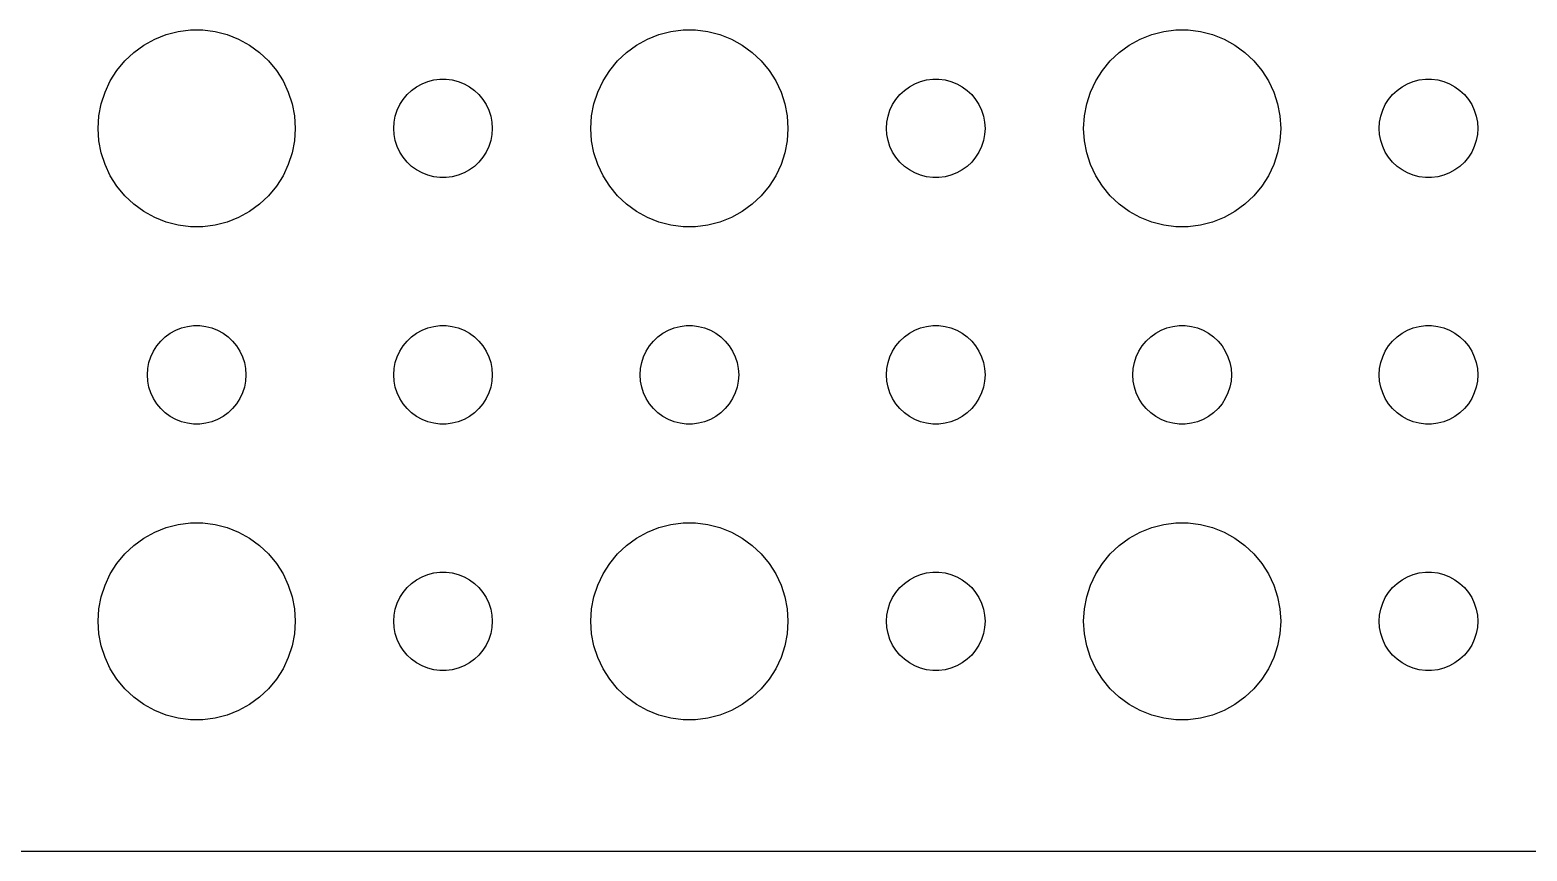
# Model space of a CAD drawing. Header units: metres. Extents: x -97 to 97, y -97 to 97.
# Drawn here: x -50.08 to -4.5, y -96.99 to -72.01 of the extents above; entities that cross this region are included whole.
import ezdxf

# ---------------------------------------------------------------- set-up
doc = ezdxf.new("R2010")
doc.units = ezdxf.units.M

msp = doc.modelspace()

# ---------------------------------------------------------------- linework, layer by layer
for p, q in [((-45.5621, -72.0531), (-45.1884, -72.0059)), ((-45.1884, -72.0059), (-44.8116, -72.0059)), ((-44.8116, -72.0059), (-44.4379, -72.0531)), ((-30.5621, -72.0531), (-30.1884, -72.0059)), ((-30.1884, -72.0059), (-29.8116, -72.0059)), ((-29.8116, -72.0059), (-29.4379, -72.0531)), ((-15.5621, -72.0531), (-15.1884, -72.0059)), ((-15.1884, -72.0059), (-14.8116, -72.0059)), ((-14.8116, -72.0059), (-14.4379, -72.0531)), ((-46.6075, -72.467), (-46.2773, -72.2855)), ((-46.2773, -72.2855), (-45.927, -72.1468)), ((-45.927, -72.1468), (-45.5621, -72.0531)), ((-44.4379, -72.0531), (-44.0729, -72.1468)), ((-44.0729, -72.1468), (-43.7227, -72.2855)), ((-43.7227, -72.2855), (-43.3925, -72.467)), ((-31.6075, -72.467), (-31.2773, -72.2855)), ((-31.2773, -72.2855), (-30.927, -72.1468)), ((-30.927, -72.1468), (-30.5621, -72.0531)), ((-29.4379, -72.0531), (-29.0729, -72.1468)), ((-29.0729, -72.1468), (-28.7227, -72.2855)), ((-28.7227, -72.2855), (-28.3925, -72.467)), ((-16.6075, -72.467), (-16.2773, -72.2855)), ((-16.2773, -72.2855), (-15.927, -72.1468)), ((-15.927, -72.1468), (-15.5621, -72.0531)), ((-14.4379, -72.0531), (-14.0729, -72.1468)), ((-14.0729, -72.1468), (-13.7227, -72.2855)), ((-13.7227, -72.2855), (-13.3925, -72.467)), ((-47.1869, -72.9464), (-46.9123, -72.6885)), ((-46.9123, -72.6885), (-46.6075, -72.467)), ((-43.3925, -72.467), (-43.0877, -72.6885)), ((-43.0877, -72.6885), (-42.8131, -72.9464)), ((-32.1869, -72.9464), (-31.9123, -72.6885)), ((-31.9123, -72.6885), (-31.6075, -72.467)), ((-28.3925, -72.467), (-28.0877, -72.6885)), ((-28.0877, -72.6885), (-27.8131, -72.9464)), ((-17.1869, -72.9464), (-16.9123, -72.6885)), ((-16.9123, -72.6885), (-16.6075, -72.467)), ((-13.3925, -72.467), (-13.0877, -72.6885)), ((-13.0877, -72.6885), (-12.8131, -72.9464)), ((-47.6289, -73.5547), (-47.427, -73.2366)), ((-47.427, -73.2366), (-47.1869, -72.9464)), ((-42.8131, -72.9464), (-42.5729, -73.2366)), ((-42.5729, -73.2366), (-42.3711, -73.5547)), ((-32.6289, -73.5547), (-32.427, -73.2366)), ((-32.427, -73.2366), (-32.1869, -72.9464)), ((-27.8131, -72.9464), (-27.5729, -73.2366)), ((-27.5729, -73.2366), (-27.3711, -73.5547)), ((-17.6289, -73.5547), (-17.427, -73.2366)), ((-17.427, -73.2366), (-17.1869, -72.9464)), ((-12.8131, -72.9464), (-12.5729, -73.2366)), ((-12.5729, -73.2366), (-12.3711, -73.5547)), ((-47.7893, -73.8956), (-47.6289, -73.5547)), ((-42.3711, -73.5547), (-42.2107, -73.8956)), ((-38.4561, -73.8442), (-38.3037, -73.7335)), ((-38.3037, -73.7335), (-38.1387, -73.6428)), ((-38.1387, -73.6428), (-37.9635, -73.5734)), ((-37.9635, -73.5734), (-37.7811, -73.5266)), ((-37.7811, -73.5266), (-37.5942, -73.503)), ((-37.5942, -73.503), (-37.4058, -73.503)), ((-37.4058, -73.503), (-37.2189, -73.5266)), ((-37.2189, -73.5266), (-37.0365, -73.5734)), ((-37.0365, -73.5734), (-36.8613, -73.6428)), ((-36.8613, -73.6428), (-36.6963, -73.7335)), ((-36.6963, -73.7335), (-36.5439, -73.8442)), ((-32.7893, -73.8956), (-32.6289, -73.5547)), ((-27.3711, -73.5547), (-27.2107, -73.8956)), ((-23.4561, -73.8442), (-23.3037, -73.7335)), ((-23.3037, -73.7335), (-23.1387, -73.6428)), ((-23.1387, -73.6428), (-22.9635, -73.5734)), ((-22.9635, -73.5734), (-22.7811, -73.5266)), ((-22.7811, -73.5266), (-22.5942, -73.503)), ((-22.5942, -73.503), (-22.4058, -73.503)), ((-22.4058, -73.503), (-22.2189, -73.5266)), ((-22.2189, -73.5266), (-22.0365, -73.5734)), ((-22.0365, -73.5734), (-21.8613, -73.6428)), ((-21.8613, -73.6428), (-21.6963, -73.7335)), ((-21.6963, -73.7335), (-21.5439, -73.8442)), ((-17.7893, -73.8956), (-17.6289, -73.5547)), ((-12.3711, -73.5547), (-12.2107, -73.8956)), ((-8.45613, -73.8442), (-8.30373, -73.7335)), ((-8.30373, -73.7335), (-8.13866, -73.6428)), ((-8.13866, -73.6428), (-7.96352, -73.5734)), ((-7.96352, -73.5734), (-7.78107, -73.5266)), ((-7.78107, -73.5266), (-7.59418, -73.503)), ((-7.59418, -73.503), (-7.40581, -73.503)), ((-7.40581, -73.503), (-7.21892, -73.5266)), ((-7.21892, -73.5266), (-7.03647, -73.5734)), ((-7.03647, -73.5734), (-6.86133, -73.6428)), ((-6.86133, -73.6428), (-6.69626, -73.7335)), ((-6.69626, -73.7335), (-6.54385, -73.8442)), ((-47.9763, -74.624), (-47.9057, -74.2539)), ((-47.9057, -74.2539), (-47.7893, -73.8956)), ((-42.2107, -73.8956), (-42.0942, -74.2539)), ((-42.0942, -74.2539), (-42.0237, -74.624)), ((-38.8947, -74.4478), (-38.8145, -74.2774)), ((-38.8145, -74.2774), (-38.7135, -74.1183)), ((-38.7135, -74.1183), (-38.5934, -73.9732)), ((-38.5934, -73.9732), (-38.4561, -73.8442)), ((-36.5439, -73.8442), (-36.4065, -73.9732)), ((-36.4065, -73.9732), (-36.2865, -74.1183)), ((-36.2865, -74.1183), (-36.1855, -74.2774)), ((-36.1855, -74.2774), (-36.1053, -74.4478)), ((-32.9763, -74.624), (-32.9057, -74.2539)), ((-32.9057, -74.2539), (-32.7893, -73.8956)), ((-27.2107, -73.8956), (-27.0942, -74.2539)), ((-27.0942, -74.2539), (-27.0237, -74.624)), ((-23.8947, -74.4478), (-23.8145, -74.2774)), ((-23.8145, -74.2774), (-23.7135, -74.1183)), ((-23.7135, -74.1183), (-23.5934, -73.9732)), ((-23.5934, -73.9732), (-23.4561, -73.8442)), ((-21.5439, -73.8442), (-21.4065, -73.9732)), ((-21.4065, -73.9732), (-21.2865, -74.1183)), ((-21.2865, -74.1183), (-21.1855, -74.2774)), ((-21.1855, -74.2774), (-21.1053, -74.4478)), ((-17.9763, -74.624), (-17.9057, -74.2539)), ((-17.9057, -74.2539), (-17.7893, -73.8956)), ((-12.2107, -73.8956), (-12.0942, -74.2539)), ((-12.0942, -74.2539), (-12.0237, -74.624)), ((-8.89465, -74.4478), (-8.81445, -74.2774)), ((-8.81445, -74.2774), (-8.71352, -74.1183)), ((-8.71352, -74.1183), (-8.59344, -73.9732)), ((-8.59344, -73.9732), (-8.45613, -73.8442)), ((-6.54385, -73.8442), (-6.40654, -73.9732)), ((-6.40654, -73.9732), (-6.28647, -74.1183)), ((-6.28647, -74.1183), (-6.18553, -74.2774)), ((-6.18553, -74.2774), (-6.10533, -74.4478)), ((-48, -75), (-47.9763, -74.624)), ((-42.0237, -74.624), (-42, -75)), ((-38.9882, -74.812), (-38.9529, -74.627)), ((-38.9529, -74.627), (-38.8947, -74.4478)), ((-36.1053, -74.4478), (-36.0471, -74.627)), ((-36.0471, -74.627), (-36.0118, -74.812)), ((-33, -75), (-32.9763, -74.624)), ((-27.0237, -74.624), (-27, -75)), ((-23.9882, -74.812), (-23.9529, -74.627)), ((-23.9529, -74.627), (-23.8947, -74.4478)), ((-21.1053, -74.4478), (-21.0471, -74.627)), ((-21.0471, -74.627), (-21.0118, -74.812)), ((-18, -75), (-17.9763, -74.624)), ((-12.0237, -74.624), (-12, -75)), ((-8.98816, -74.812), (-8.95287, -74.627)), ((-8.95287, -74.627), (-8.89465, -74.4478)), ((-6.10533, -74.4478), (-6.04712, -74.627)), ((-6.04712, -74.627), (-6.01183, -74.812)), ((-47.9763, -75.376), (-48, -75)), ((-42, -75), (-42.0237, -75.376)), ((-39, -75), (-38.9882, -74.812)), ((-38.9882, -75.188), (-39, -75)), ((-38.9529, -75.373), (-38.9882, -75.188)), ((-36.0118, -75.188), (-36.0471, -75.373)), ((-36.0118, -74.812), (-36, -75)), ((-36, -75), (-36.0118, -75.188)), ((-32.9763, -75.376), (-33, -75)), ((-27, -75), (-27.0237, -75.376)), ((-24, -75), (-23.9882, -74.812)), ((-23.9882, -75.188), (-24, -75)), ((-23.9529, -75.373), (-23.9882, -75.188)), ((-21.0118, -75.188), (-21.0471, -75.373)), ((-21.0118, -74.812), (-21, -75)), ((-21, -75), (-21.0118, -75.188)), ((-17.9763, -75.376), (-18, -75)), ((-12, -75), (-12.0237, -75.376)), ((-9, -75), (-8.98816, -74.812)), ((-8.98816, -75.188), (-9, -75)), ((-8.95287, -75.373), (-8.98816, -75.188)), ((-6.01183, -75.188), (-6.04712, -75.373)), ((-6.01183, -74.812), (-6, -75)), ((-6, -75), (-6.01183, -75.188)), ((-47.9057, -75.7461), (-47.9763, -75.376)), ((-42.0237, -75.376), (-42.0942, -75.7461)), ((-38.8947, -75.5522), (-38.9529, -75.373)), ((-38.8145, -75.7226), (-38.8947, -75.5522)), ((-36.1053, -75.5522), (-36.1855, -75.7226)), ((-36.0471, -75.373), (-36.1053, -75.5522)), ((-32.9057, -75.7461), (-32.9763, -75.376)), ((-27.0237, -75.376), (-27.0942, -75.7461)), ((-23.8947, -75.5522), (-23.9529, -75.373)), ((-23.8145, -75.7226), (-23.8947, -75.5522)), ((-21.1053, -75.5522), (-21.1855, -75.7226)), ((-21.0471, -75.373), (-21.1053, -75.5522)), ((-17.9057, -75.7461), (-17.9763, -75.376)), ((-12.0237, -75.376), (-12.0942, -75.7461)), ((-8.89465, -75.5522), (-8.95287, -75.373)), ((-8.81445, -75.7226), (-8.89465, -75.5522)), ((-6.10533, -75.5522), (-6.18553, -75.7226)), ((-6.04712, -75.373), (-6.10533, -75.5522)), ((-47.7893, -76.1044), (-47.9057, -75.7461)), ((-47.6289, -76.4453), (-47.7893, -76.1044)), ((-42.2107, -76.1044), (-42.3711, -76.4453)), ((-42.0942, -75.7461), (-42.2107, -76.1044)), ((-38.7135, -75.8817), (-38.8145, -75.7226)), ((-38.5934, -76.0268), (-38.7135, -75.8817)), ((-38.4561, -76.1558), (-38.5934, -76.0268)), ((-36.4065, -76.0268), (-36.5439, -76.1558)), ((-36.2865, -75.8817), (-36.4065, -76.0268)), ((-36.1855, -75.7226), (-36.2865, -75.8817)), ((-32.7893, -76.1044), (-32.9057, -75.7461)), ((-32.6289, -76.4453), (-32.7893, -76.1044)), ((-27.2107, -76.1044), (-27.3711, -76.4453)), ((-27.0942, -75.7461), (-27.2107, -76.1044)), ((-23.7135, -75.8817), (-23.8145, -75.7226)), ((-23.5934, -76.0268), (-23.7135, -75.8817)), ((-23.4561, -76.1558), (-23.5934, -76.0268)), ((-21.4065, -76.0268), (-21.5439, -76.1558)), ((-21.2865, -75.8817), (-21.4065, -76.0268)), ((-21.1855, -75.7226), (-21.2865, -75.8817)), ((-17.7893, -76.1044), (-17.9057, -75.7461)), ((-17.6289, -76.4453), (-17.7893, -76.1044)), ((-12.2107, -76.1044), (-12.3711, -76.4453)), ((-12.0942, -75.7461), (-12.2107, -76.1044)), ((-8.71352, -75.8817), (-8.81445, -75.7226)), ((-8.59344, -76.0268), (-8.71352, -75.8817)), ((-8.45613, -76.1558), (-8.59344, -76.0268)), ((-6.40654, -76.0268), (-6.54385, -76.1558)), ((-6.28647, -75.8817), (-6.40654, -76.0268)), ((-6.18553, -75.7226), (-6.28647, -75.8817)), ((-47.427, -76.7634), (-47.6289, -76.4453)), ((-42.3711, -76.4453), (-42.5729, -76.7634)), ((-38.3037, -76.2665), (-38.4561, -76.1558)), ((-38.1387, -76.3572), (-38.3037, -76.2665)), ((-37.9635, -76.4266), (-38.1387, -76.3572)), ((-37.7811, -76.4734), (-37.9635, -76.4266)), ((-37.5942, -76.497), (-37.7811, -76.4734)), ((-37.4058, -76.497), (-37.5942, -76.497)), ((-37.2189, -76.4734), (-37.4058, -76.497)), ((-37.0365, -76.4266), (-37.2189, -76.4734)), ((-36.8613, -76.3572), (-37.0365, -76.4266)), ((-36.6963, -76.2665), (-36.8613, -76.3572)), ((-36.5439, -76.1558), (-36.6963, -76.2665)), ((-32.427, -76.7634), (-32.6289, -76.4453)), ((-27.3711, -76.4453), (-27.5729, -76.7634)), ((-23.3037, -76.2665), (-23.4561, -76.1558)), ((-23.1387, -76.3572), (-23.3037, -76.2665)), ((-22.9635, -76.4266), (-23.1387, -76.3572)), ((-22.7811, -76.4734), (-22.9635, -76.4266)), ((-22.5942, -76.497), (-22.7811, -76.4734)), ((-22.4058, -76.497), (-22.5942, -76.497)), ((-22.2189, -76.4734), (-22.4058, -76.497)), ((-22.0365, -76.4266), (-22.2189, -76.4734)), ((-21.8613, -76.3572), (-22.0365, -76.4266)), ((-21.6963, -76.2665), (-21.8613, -76.3572)), ((-21.5439, -76.1558), (-21.6963, -76.2665)), ((-17.427, -76.7634), (-17.6289, -76.4453)), ((-12.3711, -76.4453), (-12.5729, -76.7634)), ((-8.30373, -76.2665), (-8.45613, -76.1558)), ((-8.13866, -76.3572), (-8.30373, -76.2665)), ((-7.96352, -76.4266), (-8.13866, -76.3572)), ((-7.78107, -76.4734), (-7.96352, -76.4266)), ((-7.59418, -76.497), (-7.78107, -76.4734)), ((-7.40581, -76.497), (-7.59418, -76.497)), ((-7.21892, -76.4734), (-7.40581, -76.497)), ((-7.03647, -76.4266), (-7.21892, -76.4734)), ((-6.86133, -76.3572), (-7.03647, -76.4266)), ((-6.69626, -76.2665), (-6.86133, -76.3572)), ((-6.54385, -76.1558), (-6.69626, -76.2665)), ((-47.1869, -77.0536), (-47.427, -76.7634)), ((-42.5729, -76.7634), (-42.8131, -77.0536)), ((-32.1869, -77.0536), (-32.427, -76.7634)), ((-27.5729, -76.7634), (-27.8131, -77.0536)), ((-17.1869, -77.0536), (-17.427, -76.7634)), ((-12.5729, -76.7634), (-12.8131, -77.0536)), ((-46.9123, -77.3115), (-47.1869, -77.0536)), ((-46.6075, -77.533), (-46.9123, -77.3115)), ((-43.0877, -77.3115), (-43.3925, -77.533)), ((-42.8131, -77.0536), (-43.0877, -77.3115)), ((-31.9123, -77.3115), (-32.1869, -77.0536)), ((-31.6075, -77.533), (-31.9123, -77.3115)), ((-28.0877, -77.3115), (-28.3925, -77.533)), ((-27.8131, -77.0536), (-28.0877, -77.3115)), ((-16.9123, -77.3115), (-17.1869, -77.0536)), ((-16.6075, -77.533), (-16.9123, -77.3115)), ((-13.0877, -77.3115), (-13.3925, -77.533)), ((-12.8131, -77.0536), (-13.0877, -77.3115)), ((-46.2773, -77.7145), (-46.6075, -77.533)), ((-45.927, -77.8532), (-46.2773, -77.7145)), ((-45.5621, -77.9469), (-45.927, -77.8532)), ((-44.0729, -77.8532), (-44.4379, -77.9469)), ((-43.7227, -77.7145), (-44.0729, -77.8532)), ((-43.3925, -77.533), (-43.7227, -77.7145)), ((-31.2773, -77.7145), (-31.6075, -77.533)), ((-30.927, -77.8532), (-31.2773, -77.7145)), ((-30.5621, -77.9469), (-30.927, -77.8532)), ((-29.0729, -77.8532), (-29.4379, -77.9469)), ((-28.7227, -77.7145), (-29.0729, -77.8532)), ((-28.3925, -77.533), (-28.7227, -77.7145)), ((-16.2773, -77.7145), (-16.6075, -77.533)), ((-15.927, -77.8532), (-16.2773, -77.7145)), ((-15.5621, -77.9469), (-15.927, -77.8532)), ((-14.0729, -77.8532), (-14.4379, -77.9469)), ((-13.7227, -77.7145), (-14.0729, -77.8532)), ((-13.3925, -77.533), (-13.7227, -77.7145)), ((-45.1884, -77.9941), (-45.5621, -77.9469)), ((-44.8116, -77.9941), (-45.1884, -77.9941)), ((-44.4379, -77.9469), (-44.8116, -77.9941)), ((-30.1884, -77.9941), (-30.5621, -77.9469)), ((-29.8116, -77.9941), (-30.1884, -77.9941)), ((-29.4379, -77.9469), (-29.8116, -77.9941)), ((-15.1884, -77.9941), (-15.5621, -77.9469)), ((-14.8116, -77.9941), (-15.1884, -77.9941)), ((-14.4379, -77.9469), (-14.8116, -77.9941)), ((-45.6387, -81.1428), (-45.4635, -81.0734)), ((-45.4635, -81.0734), (-45.2811, -81.0266)), ((-45.2811, -81.0266), (-45.0942, -81.003)), ((-45.0942, -81.003), (-44.9058, -81.003)), ((-44.9058, -81.003), (-44.7189, -81.0266)), ((-44.7189, -81.0266), (-44.5365, -81.0734)), ((-44.5365, -81.0734), (-44.3613, -81.1428)), ((-38.1387, -81.1428), (-37.9635, -81.0734)), ((-37.9635, -81.0734), (-37.7811, -81.0266)), ((-37.7811, -81.0266), (-37.5942, -81.003)), ((-37.5942, -81.003), (-37.4058, -81.003)), ((-37.4058, -81.003), (-37.2189, -81.0266)), ((-37.2189, -81.0266), (-37.0365, -81.0734)), ((-37.0365, -81.0734), (-36.8613, -81.1428)), ((-30.6387, -81.1428), (-30.4635, -81.0734)), ((-30.4635, -81.0734), (-30.2811, -81.0266)), ((-30.2811, -81.0266), (-30.0942, -81.003)), ((-30.0942, -81.003), (-29.9058, -81.003)), ((-29.9058, -81.003), (-29.7189, -81.0266)), ((-29.7189, -81.0266), (-29.5365, -81.0734)), ((-29.5365, -81.0734), (-29.3613, -81.1428)), ((-23.1387, -81.1428), (-22.9635, -81.0734)), ((-22.9635, -81.0734), (-22.7811, -81.0266)), ((-22.7811, -81.0266), (-22.5942, -81.003)), ((-22.5942, -81.003), (-22.4058, -81.003)), ((-22.4058, -81.003), (-22.2189, -81.0266)), ((-22.2189, -81.0266), (-22.0365, -81.0734)), ((-22.0365, -81.0734), (-21.8613, -81.1428)), ((-15.6387, -81.1428), (-15.4635, -81.0734)), ((-15.4635, -81.0734), (-15.2811, -81.0266)), ((-15.2811, -81.0266), (-15.0942, -81.003)), ((-15.0942, -81.003), (-14.9058, -81.003)), ((-14.9058, -81.003), (-14.7189, -81.0266)), ((-14.7189, -81.0266), (-14.5365, -81.0734)), ((-14.5365, -81.0734), (-14.3613, -81.1428)), ((-8.13866, -81.1428), (-7.96352, -81.0734)), ((-7.96352, -81.0734), (-7.78107, -81.0266)), ((-7.78107, -81.0266), (-7.59418, -81.003)), ((-7.59418, -81.003), (-7.40581, -81.003)), ((-7.40581, -81.003), (-7.21892, -81.0266)), ((-7.21892, -81.0266), (-7.03647, -81.0734)), ((-7.03647, -81.0734), (-6.86133, -81.1428)), ((-46.2135, -81.6183), (-46.0934, -81.4732)), ((-46.0934, -81.4732), (-45.9561, -81.3442)), ((-45.9561, -81.3442), (-45.8037, -81.2335)), ((-45.8037, -81.2335), (-45.6387, -81.1428)), ((-44.3613, -81.1428), (-44.1963, -81.2335)), ((-44.1963, -81.2335), (-44.0439, -81.3442)), ((-44.0439, -81.3442), (-43.9065, -81.4732)), ((-43.9065, -81.4732), (-43.7865, -81.6183)), ((-38.7135, -81.6183), (-38.5934, -81.4732)), ((-38.5934, -81.4732), (-38.4561, -81.3442)), ((-38.4561, -81.3442), (-38.3037, -81.2335)), ((-38.3037, -81.2335), (-38.1387, -81.1428)), ((-36.8613, -81.1428), (-36.6963, -81.2335)), ((-36.6963, -81.2335), (-36.5439, -81.3442)), ((-36.5439, -81.3442), (-36.4065, -81.4732)), ((-36.4065, -81.4732), (-36.2865, -81.6183)), ((-31.2135, -81.6183), (-31.0934, -81.4732)), ((-31.0934, -81.4732), (-30.9561, -81.3442)), ((-30.9561, -81.3442), (-30.8037, -81.2335)), ((-30.8037, -81.2335), (-30.6387, -81.1428)), ((-29.3613, -81.1428), (-29.1963, -81.2335)), ((-29.1963, -81.2335), (-29.0439, -81.3442)), ((-29.0439, -81.3442), (-28.9065, -81.4732)), ((-28.9065, -81.4732), (-28.7865, -81.6183)), ((-23.7135, -81.6183), (-23.5934, -81.4732)), ((-23.5934, -81.4732), (-23.4561, -81.3442)), ((-23.4561, -81.3442), (-23.3037, -81.2335)), ((-23.3037, -81.2335), (-23.1387, -81.1428)), ((-21.8613, -81.1428), (-21.6963, -81.2335)), ((-21.6963, -81.2335), (-21.5439, -81.3442)), ((-21.5439, -81.3442), (-21.4065, -81.4732)), ((-21.4065, -81.4732), (-21.2865, -81.6183)), ((-16.2135, -81.6183), (-16.0934, -81.4732)), ((-16.0934, -81.4732), (-15.9561, -81.3442)), ((-15.9561, -81.3442), (-15.8037, -81.2335)), ((-15.8037, -81.2335), (-15.6387, -81.1428)), ((-14.3613, -81.1428), (-14.1963, -81.2335)), ((-14.1963, -81.2335), (-14.0439, -81.3442)), ((-14.0439, -81.3442), (-13.9065, -81.4732)), ((-13.9065, -81.4732), (-13.7865, -81.6183)), ((-8.71352, -81.6183), (-8.59344, -81.4732)), ((-8.59344, -81.4732), (-8.45613, -81.3442)), ((-8.45613, -81.3442), (-8.30373, -81.2335)), ((-8.30373, -81.2335), (-8.13866, -81.1428)), ((-6.86133, -81.1428), (-6.69626, -81.2335)), ((-6.69626, -81.2335), (-6.54385, -81.3442)), ((-6.54385, -81.3442), (-6.40654, -81.4732)), ((-6.40654, -81.4732), (-6.28647, -81.6183)), ((-46.4529, -82.127), (-46.3947, -81.9478)), ((-46.3947, -81.9478), (-46.3145, -81.7774)), ((-46.3145, -81.7774), (-46.2135, -81.6183)), ((-43.7865, -81.6183), (-43.6855, -81.7774)), ((-43.6855, -81.7774), (-43.6053, -81.9478)), ((-43.6053, -81.9478), (-43.5471, -82.127)), ((-38.9529, -82.127), (-38.8947, -81.9478)), ((-38.8947, -81.9478), (-38.8145, -81.7774)), ((-38.8145, -81.7774), (-38.7135, -81.6183)), ((-36.2865, -81.6183), (-36.1855, -81.7774)), ((-36.1855, -81.7774), (-36.1053, -81.9478)), ((-36.1053, -81.9478), (-36.0471, -82.127)), ((-31.4529, -82.127), (-31.3947, -81.9478)), ((-31.3947, -81.9478), (-31.3145, -81.7774)), ((-31.3145, -81.7774), (-31.2135, -81.6183)), ((-28.7865, -81.6183), (-28.6855, -81.7774)), ((-28.6855, -81.7774), (-28.6053, -81.9478)), ((-28.6053, -81.9478), (-28.5471, -82.127)), ((-23.9529, -82.127), (-23.8947, -81.9478)), ((-23.8947, -81.9478), (-23.8145, -81.7774)), ((-23.8145, -81.7774), (-23.7135, -81.6183)), ((-21.2865, -81.6183), (-21.1855, -81.7774)), ((-21.1855, -81.7774), (-21.1053, -81.9478)), ((-21.1053, -81.9478), (-21.0471, -82.127)), ((-16.4529, -82.127), (-16.3947, -81.9478)), ((-16.3947, -81.9478), (-16.3145, -81.7774)), ((-16.3145, -81.7774), (-16.2135, -81.6183)), ((-13.7865, -81.6183), (-13.6855, -81.7774)), ((-13.6855, -81.7774), (-13.6053, -81.9478)), ((-13.6053, -81.9478), (-13.5471, -82.127)), ((-8.95287, -82.127), (-8.89465, -81.9478)), ((-8.89465, -81.9478), (-8.81445, -81.7774)), ((-8.81445, -81.7774), (-8.71352, -81.6183)), ((-6.28647, -81.6183), (-6.18553, -81.7774)), ((-6.18553, -81.7774), (-6.10533, -81.9478)), ((-6.10533, -81.9478), (-6.04712, -82.127)), ((-46.5, -82.5), (-46.4882, -82.312)), ((-46.4882, -82.312), (-46.4529, -82.127)), ((-43.5471, -82.127), (-43.5118, -82.312)), ((-43.5118, -82.312), (-43.5, -82.5)), ((-39, -82.5), (-38.9882, -82.312)), ((-38.9882, -82.312), (-38.9529, -82.127)), ((-36.0471, -82.127), (-36.0118, -82.312)), ((-36.0118, -82.312), (-36, -82.5)), ((-31.5, -82.5), (-31.4882, -82.312)), ((-31.4882, -82.312), (-31.4529, -82.127)), ((-28.5471, -82.127), (-28.5118, -82.312)), ((-28.5118, -82.312), (-28.5, -82.5)), ((-24, -82.5), (-23.9882, -82.312)), ((-23.9882, -82.312), (-23.9529, -82.127)), ((-21.0471, -82.127), (-21.0118, -82.312)), ((-21.0118, -82.312), (-21, -82.5)), ((-16.5, -82.5), (-16.4882, -82.312)), ((-16.4882, -82.312), (-16.4529, -82.127)), ((-13.5471, -82.127), (-13.5118, -82.312)), ((-13.5118, -82.312), (-13.5, -82.5)), ((-9, -82.5), (-8.98816, -82.312)), ((-8.98816, -82.312), (-8.95287, -82.127)), ((-6.04712, -82.127), (-6.01183, -82.312)), ((-6.01183, -82.312), (-6, -82.5)), ((-46.4882, -82.688), (-46.5, -82.5)), ((-46.4529, -82.873), (-46.4882, -82.688)), ((-46.3947, -83.0522), (-46.4529, -82.873)), ((-43.5471, -82.873), (-43.6053, -83.0522)), ((-43.5118, -82.688), (-43.5471, -82.873)), ((-43.5, -82.5), (-43.5118, -82.688)), ((-38.9882, -82.688), (-39, -82.5)), ((-38.9529, -82.873), (-38.9882, -82.688)), ((-38.8947, -83.0522), (-38.9529, -82.873)), ((-36.0471, -82.873), (-36.1053, -83.0522)), ((-36.0118, -82.688), (-36.0471, -82.873)), ((-36, -82.5), (-36.0118, -82.688)), ((-31.4882, -82.688), (-31.5, -82.5)), ((-31.4529, -82.873), (-31.4882, -82.688)), ((-31.3947, -83.0522), (-31.4529, -82.873)), ((-28.5471, -82.873), (-28.6053, -83.0522)), ((-28.5118, -82.688), (-28.5471, -82.873)), ((-28.5, -82.5), (-28.5118, -82.688)), ((-23.9882, -82.688), (-24, -82.5)), ((-23.9529, -82.873), (-23.9882, -82.688)), ((-23.8947, -83.0522), (-23.9529, -82.873)), ((-21.0471, -82.873), (-21.1053, -83.0522)), ((-21.0118, -82.688), (-21.0471, -82.873)), ((-21, -82.5), (-21.0118, -82.688)), ((-16.4882, -82.688), (-16.5, -82.5)), ((-16.4529, -82.873), (-16.4882, -82.688)), ((-16.3947, -83.0522), (-16.4529, -82.873)), ((-13.5471, -82.873), (-13.6053, -83.0522)), ((-13.5118, -82.688), (-13.5471, -82.873)), ((-13.5, -82.5), (-13.5118, -82.688)), ((-8.98816, -82.688), (-9, -82.5)), ((-8.95287, -82.873), (-8.98816, -82.688)), ((-8.89465, -83.0522), (-8.95287, -82.873)), ((-6.04712, -82.873), (-6.10533, -83.0522)), ((-6.01183, -82.688), (-6.04712, -82.873)), ((-6, -82.5), (-6.01183, -82.688)), ((-46.3145, -83.2226), (-46.3947, -83.0522)), ((-46.2135, -83.3817), (-46.3145, -83.2226)), ((-46.0934, -83.5268), (-46.2135, -83.3817)), ((-43.7865, -83.3817), (-43.9065, -83.5268)), ((-43.6855, -83.2226), (-43.7865, -83.3817)), ((-43.6053, -83.0522), (-43.6855, -83.2226)), ((-38.8145, -83.2226), (-38.8947, -83.0522)), ((-38.7135, -83.3817), (-38.8145, -83.2226)), ((-38.5934, -83.5268), (-38.7135, -83.3817)), ((-36.2865, -83.3817), (-36.4065, -83.5268)), ((-36.1855, -83.2226), (-36.2865, -83.3817)), ((-36.1053, -83.0522), (-36.1855, -83.2226)), ((-31.3145, -83.2226), (-31.3947, -83.0522)), ((-31.2135, -83.3817), (-31.3145, -83.2226)), ((-31.0934, -83.5268), (-31.2135, -83.3817)), ((-28.7865, -83.3817), (-28.9065, -83.5268)), ((-28.6855, -83.2226), (-28.7865, -83.3817)), ((-28.6053, -83.0522), (-28.6855, -83.2226)), ((-23.8145, -83.2226), (-23.8947, -83.0522)), ((-23.7135, -83.3817), (-23.8145, -83.2226)), ((-23.5934, -83.5268), (-23.7135, -83.3817)), ((-21.2865, -83.3817), (-21.4065, -83.5268)), ((-21.1855, -83.2226), (-21.2865, -83.3817)), ((-21.1053, -83.0522), (-21.1855, -83.2226)), ((-16.3145, -83.2226), (-16.3947, -83.0522)), ((-16.2135, -83.3817), (-16.3145, -83.2226)), ((-16.0934, -83.5268), (-16.2135, -83.3817)), ((-13.7865, -83.3817), (-13.9065, -83.5268)), ((-13.6855, -83.2226), (-13.7865, -83.3817)), ((-13.6053, -83.0522), (-13.6855, -83.2226)), ((-8.81445, -83.2226), (-8.89465, -83.0522)), ((-8.71352, -83.3817), (-8.81445, -83.2226)), ((-8.59344, -83.5268), (-8.71352, -83.3817)), ((-6.28647, -83.3817), (-6.40654, -83.5268)), ((-6.18553, -83.2226), (-6.28647, -83.3817)), ((-6.10533, -83.0522), (-6.18553, -83.2226)), ((-45.9561, -83.6558), (-46.0934, -83.5268)), ((-45.8037, -83.7665), (-45.9561, -83.6558)), ((-45.6387, -83.8572), (-45.8037, -83.7665)), ((-45.4635, -83.9266), (-45.6387, -83.8572)), ((-44.3613, -83.8572), (-44.5365, -83.9266)), ((-44.1963, -83.7665), (-44.3613, -83.8572)), ((-44.0439, -83.6558), (-44.1963, -83.7665)), ((-43.9065, -83.5268), (-44.0439, -83.6558)), ((-38.4561, -83.6558), (-38.5934, -83.5268)), ((-38.3037, -83.7665), (-38.4561, -83.6558)), ((-38.1387, -83.8572), (-38.3037, -83.7665)), ((-37.9635, -83.9266), (-38.1387, -83.8572)), ((-36.8613, -83.8572), (-37.0365, -83.9266)), ((-36.6963, -83.7665), (-36.8613, -83.8572)), ((-36.5439, -83.6558), (-36.6963, -83.7665)), ((-36.4065, -83.5268), (-36.5439, -83.6558)), ((-30.9561, -83.6558), (-31.0934, -83.5268)), ((-30.8037, -83.7665), (-30.9561, -83.6558)), ((-30.6387, -83.8572), (-30.8037, -83.7665)), ((-30.4635, -83.9266), (-30.6387, -83.8572)), ((-29.3613, -83.8572), (-29.5365, -83.9266)), ((-29.1963, -83.7665), (-29.3613, -83.8572)), ((-29.0439, -83.6558), (-29.1963, -83.7665)), ((-28.9065, -83.5268), (-29.0439, -83.6558)), ((-23.4561, -83.6558), (-23.5934, -83.5268)), ((-23.3037, -83.7665), (-23.4561, -83.6558)), ((-23.1387, -83.8572), (-23.3037, -83.7665)), ((-22.9635, -83.9266), (-23.1387, -83.8572)), ((-21.8613, -83.8572), (-22.0365, -83.9266)), ((-21.6963, -83.7665), (-21.8613, -83.8572)), ((-21.5439, -83.6558), (-21.6963, -83.7665)), ((-21.4065, -83.5268), (-21.5439, -83.6558)), ((-15.9561, -83.6558), (-16.0934, -83.5268)), ((-15.8037, -83.7665), (-15.9561, -83.6558)), ((-15.6387, -83.8572), (-15.8037, -83.7665)), ((-15.4635, -83.9266), (-15.6387, -83.8572)), ((-14.3613, -83.8572), (-14.5365, -83.9266)), ((-14.1963, -83.7665), (-14.3613, -83.8572)), ((-14.0439, -83.6558), (-14.1963, -83.7665)), ((-13.9065, -83.5268), (-14.0439, -83.6558)), ((-8.45613, -83.6558), (-8.59344, -83.5268)), ((-8.30373, -83.7665), (-8.45613, -83.6558)), ((-8.13866, -83.8572), (-8.30373, -83.7665)), ((-7.96352, -83.9266), (-8.13866, -83.8572)), ((-6.86133, -83.8572), (-7.03647, -83.9266)), ((-6.69626, -83.7665), (-6.86133, -83.8572)), ((-6.54385, -83.6558), (-6.69626, -83.7665)), ((-6.40654, -83.5268), (-6.54385, -83.6558)), ((-45.2811, -83.9734), (-45.4635, -83.9266)), ((-45.0942, -83.997), (-45.2811, -83.9734)), ((-44.9058, -83.997), (-45.0942, -83.997)), ((-44.7189, -83.9734), (-44.9058, -83.997)), ((-44.5365, -83.9266), (-44.7189, -83.9734)), ((-37.7811, -83.9734), (-37.9635, -83.9266)), ((-37.5942, -83.997), (-37.7811, -83.9734)), ((-37.4058, -83.997), (-37.5942, -83.997)), ((-37.2189, -83.9734), (-37.4058, -83.997)), ((-37.0365, -83.9266), (-37.2189, -83.9734)), ((-30.2811, -83.9734), (-30.4635, -83.9266)), ((-30.0942, -83.997), (-30.2811, -83.9734)), ((-29.9058, -83.997), (-30.0942, -83.997)), ((-29.7189, -83.9734), (-29.9058, -83.997)), ((-29.5365, -83.9266), (-29.7189, -83.9734)), ((-22.7811, -83.9734), (-22.9635, -83.9266)), ((-22.5942, -83.997), (-22.7811, -83.9734)), ((-22.4058, -83.997), (-22.5942, -83.997)), ((-22.2189, -83.9734), (-22.4058, -83.997)), ((-22.0365, -83.9266), (-22.2189, -83.9734)), ((-15.2811, -83.9734), (-15.4635, -83.9266)), ((-15.0942, -83.997), (-15.2811, -83.9734)), ((-14.9058, -83.997), (-15.0942, -83.997)), ((-14.7189, -83.9734), (-14.9058, -83.997)), ((-14.5365, -83.9266), (-14.7189, -83.9734)), ((-7.78107, -83.9734), (-7.96352, -83.9266)), ((-7.59418, -83.997), (-7.78107, -83.9734)), ((-7.40581, -83.997), (-7.59418, -83.997)), ((-7.21892, -83.9734), (-7.40581, -83.997)), ((-7.03647, -83.9266), (-7.21892, -83.9734)), ((-45.5621, -87.0531), (-45.1884, -87.0059)), ((-45.1884, -87.0059), (-44.8116, -87.0059)), ((-44.8116, -87.0059), (-44.4379, -87.0531)), ((-30.5621, -87.0531), (-30.1884, -87.0059)), ((-30.1884, -87.0059), (-29.8116, -87.0059)), ((-29.8116, -87.0059), (-29.4379, -87.0531)), ((-15.5621, -87.0531), (-15.1884, -87.0059)), ((-15.1884, -87.0059), (-14.8116, -87.0059)), ((-14.8116, -87.0059), (-14.4379, -87.0531)), ((-46.9123, -87.6885), (-46.6075, -87.467)), ((-46.6075, -87.467), (-46.2773, -87.2855)), ((-46.2773, -87.2855), (-45.927, -87.1468)), ((-45.927, -87.1468), (-45.5621, -87.0531)), ((-44.4379, -87.0531), (-44.0729, -87.1468)), ((-44.0729, -87.1468), (-43.7227, -87.2855)), ((-43.7227, -87.2855), (-43.3925, -87.467)), ((-43.3925, -87.467), (-43.0877, -87.6885)), ((-31.9123, -87.6885), (-31.6075, -87.467)), ((-31.6075, -87.467), (-31.2773, -87.2855)), ((-31.2773, -87.2855), (-30.927, -87.1468)), ((-30.927, -87.1468), (-30.5621, -87.0531)), ((-29.4379, -87.0531), (-29.0729, -87.1468)), ((-29.0729, -87.1468), (-28.7227, -87.2855)), ((-28.7227, -87.2855), (-28.3925, -87.467)), ((-28.3925, -87.467), (-28.0877, -87.6885)), ((-16.9123, -87.6885), (-16.6075, -87.467)), ((-16.6075, -87.467), (-16.2773, -87.2855)), ((-16.2773, -87.2855), (-15.927, -87.1468)), ((-15.927, -87.1468), (-15.5621, -87.0531)), ((-14.4379, -87.0531), (-14.0729, -87.1468)), ((-14.0729, -87.1468), (-13.7227, -87.2855)), ((-13.7227, -87.2855), (-13.3925, -87.467)), ((-13.3925, -87.467), (-13.0877, -87.6885)), ((-47.427, -88.2366), (-47.1869, -87.9464)), ((-47.1869, -87.9464), (-46.9123, -87.6885)), ((-43.0877, -87.6885), (-42.8131, -87.9464)), ((-42.8131, -87.9464), (-42.5729, -88.2366)), ((-32.427, -88.2366), (-32.1869, -87.9464)), ((-32.1869, -87.9464), (-31.9123, -87.6885)), ((-28.0877, -87.6885), (-27.8131, -87.9464)), ((-27.8131, -87.9464), (-27.5729, -88.2366)), ((-17.427, -88.2366), (-17.1869, -87.9464)), ((-17.1869, -87.9464), (-16.9123, -87.6885)), ((-13.0877, -87.6885), (-12.8131, -87.9464)), ((-12.8131, -87.9464), (-12.5729, -88.2366)), ((-47.6289, -88.5547), (-47.427, -88.2366)), ((-42.5729, -88.2366), (-42.3711, -88.5547)), ((-32.6289, -88.5547), (-32.427, -88.2366)), ((-27.5729, -88.2366), (-27.3711, -88.5547)), ((-17.6289, -88.5547), (-17.427, -88.2366)), ((-12.5729, -88.2366), (-12.3711, -88.5547)), ((-47.7893, -88.8956), (-47.6289, -88.5547)), ((-42.3711, -88.5547), (-42.2107, -88.8956)), ((-38.5934, -88.9732), (-38.4561, -88.8442)), ((-38.4561, -88.8442), (-38.3037, -88.7335)), ((-38.3037, -88.7335), (-38.1387, -88.6428)), ((-38.1387, -88.6428), (-37.9635, -88.5734)), ((-37.9635, -88.5734), (-37.7811, -88.5266)), ((-37.7811, -88.5266), (-37.5942, -88.503)), ((-37.5942, -88.503), (-37.4058, -88.503)), ((-37.4058, -88.503), (-37.2189, -88.5266)), ((-37.2189, -88.5266), (-37.0365, -88.5734)), ((-37.0365, -88.5734), (-36.8613, -88.6428)), ((-36.8613, -88.6428), (-36.6963, -88.7335)), ((-36.6963, -88.7335), (-36.5439, -88.8442)), ((-36.5439, -88.8442), (-36.4065, -88.9732)), ((-32.7893, -88.8956), (-32.6289, -88.5547)), ((-27.3711, -88.5547), (-27.2107, -88.8956)), ((-23.5934, -88.9732), (-23.4561, -88.8442)), ((-23.4561, -88.8442), (-23.3037, -88.7335)), ((-23.3037, -88.7335), (-23.1387, -88.6428)), ((-23.1387, -88.6428), (-22.9635, -88.5734)), ((-22.9635, -88.5734), (-22.7811, -88.5266)), ((-22.7811, -88.5266), (-22.5942, -88.503)), ((-22.5942, -88.503), (-22.4058, -88.503)), ((-22.4058, -88.503), (-22.2189, -88.5266)), ((-22.2189, -88.5266), (-22.0365, -88.5734)), ((-22.0365, -88.5734), (-21.8613, -88.6428)), ((-21.8613, -88.6428), (-21.6963, -88.7335)), ((-21.6963, -88.7335), (-21.5439, -88.8442)), ((-21.5439, -88.8442), (-21.4065, -88.9732)), ((-17.7893, -88.8956), (-17.6289, -88.5547)), ((-12.3711, -88.5547), (-12.2107, -88.8956)), ((-8.59344, -88.9732), (-8.45613, -88.8442)), ((-8.45613, -88.8442), (-8.30373, -88.7335)), ((-8.30373, -88.7335), (-8.13866, -88.6428)), ((-8.13866, -88.6428), (-7.96352, -88.5734)), ((-7.96352, -88.5734), (-7.78107, -88.5266)), ((-7.78107, -88.5266), (-7.59418, -88.503)), ((-7.59418, -88.503), (-7.40581, -88.503)), ((-7.40581, -88.503), (-7.21892, -88.5266)), ((-7.21892, -88.5266), (-7.03647, -88.5734)), ((-7.03647, -88.5734), (-6.86133, -88.6428)), ((-6.86133, -88.6428), (-6.69626, -88.7335)), ((-6.69626, -88.7335), (-6.54385, -88.8442)), ((-6.54385, -88.8442), (-6.40654, -88.9732)), ((-47.9763, -89.624), (-47.9057, -89.2539)), ((-47.9057, -89.2539), (-47.7893, -88.8956)), ((-42.2107, -88.8956), (-42.0942, -89.2539)), ((-42.0942, -89.2539), (-42.0237, -89.624)), ((-38.8947, -89.4478), (-38.8145, -89.2774)), ((-38.8145, -89.2774), (-38.7135, -89.1183)), ((-38.7135, -89.1183), (-38.5934, -88.9732)), ((-36.4065, -88.9732), (-36.2865, -89.1183)), ((-36.2865, -89.1183), (-36.1855, -89.2774)), ((-36.1855, -89.2774), (-36.1053, -89.4478)), ((-32.9763, -89.624), (-32.9057, -89.2539)), ((-32.9057, -89.2539), (-32.7893, -88.8956)), ((-27.2107, -88.8956), (-27.0942, -89.2539)), ((-27.0942, -89.2539), (-27.0237, -89.624)), ((-23.8947, -89.4478), (-23.8145, -89.2774)), ((-23.8145, -89.2774), (-23.7135, -89.1183)), ((-23.7135, -89.1183), (-23.5934, -88.9732)), ((-21.4065, -88.9732), (-21.2865, -89.1183)), ((-21.2865, -89.1183), (-21.1855, -89.2774)), ((-21.1855, -89.2774), (-21.1053, -89.4478)), ((-17.9763, -89.624), (-17.9057, -89.2539)), ((-17.9057, -89.2539), (-17.7893, -88.8956)), ((-12.2107, -88.8956), (-12.0942, -89.2539)), ((-12.0942, -89.2539), (-12.0237, -89.624)), ((-8.89465, -89.4478), (-8.81445, -89.2774)), ((-8.81445, -89.2774), (-8.71352, -89.1183)), ((-8.71352, -89.1183), (-8.59344, -88.9732)), ((-6.40654, -88.9732), (-6.28647, -89.1183)), ((-6.28647, -89.1183), (-6.18553, -89.2774)), ((-6.18553, -89.2774), (-6.10533, -89.4478)), ((-48, -90), (-47.9763, -89.624)), ((-42.0237, -89.624), (-42, -90)), ((-38.9882, -89.812), (-38.9529, -89.627)), ((-38.9529, -89.627), (-38.8947, -89.4478)), ((-36.1053, -89.4478), (-36.0471, -89.627)), ((-36.0471, -89.627), (-36.0118, -89.812)), ((-33, -90), (-32.9763, -89.624)), ((-27.0237, -89.624), (-27, -90)), ((-23.9882, -89.812), (-23.9529, -89.627)), ((-23.9529, -89.627), (-23.8947, -89.4478)), ((-21.1053, -89.4478), (-21.0471, -89.627)), ((-21.0471, -89.627), (-21.0118, -89.812)), ((-18, -90), (-17.9763, -89.624)), ((-12.0237, -89.624), (-12, -90)), ((-8.98816, -89.812), (-8.95287, -89.627)), ((-8.95287, -89.627), (-8.89465, -89.4478)), ((-6.10533, -89.4478), (-6.04712, -89.627)), ((-6.04712, -89.627), (-6.01183, -89.812)), ((-47.9763, -90.376), (-48, -90)), ((-42, -90), (-42.0237, -90.376)), ((-39, -90), (-38.9882, -89.812)), ((-38.9882, -90.188), (-39, -90)), ((-38.9529, -90.373), (-38.9882, -90.188)), ((-36.0118, -90.188), (-36.0471, -90.373)), ((-36.0118, -89.812), (-36, -90)), ((-36, -90), (-36.0118, -90.188)), ((-32.9763, -90.376), (-33, -90)), ((-27, -90), (-27.0237, -90.376)), ((-24, -90), (-23.9882, -89.812)), ((-23.9882, -90.188), (-24, -90)), ((-23.9529, -90.373), (-23.9882, -90.188)), ((-21.0118, -90.188), (-21.0471, -90.373)), ((-21.0118, -89.812), (-21, -90)), ((-21, -90), (-21.0118, -90.188)), ((-17.9763, -90.376), (-18, -90)), ((-12, -90), (-12.0237, -90.376)), ((-9, -90), (-8.98816, -89.812)), ((-8.98816, -90.188), (-9, -90)), ((-8.95287, -90.373), (-8.98816, -90.188)), ((-6.01183, -90.188), (-6.04712, -90.373)), ((-6.01183, -89.812), (-6, -90)), ((-6, -90), (-6.01183, -90.188)), ((-47.9057, -90.7461), (-47.9763, -90.376)), ((-42.0237, -90.376), (-42.0942, -90.7461)), ((-38.8947, -90.5522), (-38.9529, -90.373)), ((-38.8145, -90.7226), (-38.8947, -90.5522)), ((-36.1053, -90.5522), (-36.1855, -90.7226)), ((-36.0471, -90.373), (-36.1053, -90.5522)), ((-32.9057, -90.7461), (-32.9763, -90.376)), ((-27.0237, -90.376), (-27.0942, -90.7461)), ((-23.8947, -90.5522), (-23.9529, -90.373)), ((-23.8145, -90.7226), (-23.8947, -90.5522)), ((-21.1053, -90.5522), (-21.1855, -90.7226)), ((-21.0471, -90.373), (-21.1053, -90.5522)), ((-17.9057, -90.7461), (-17.9763, -90.376)), ((-12.0237, -90.376), (-12.0942, -90.7461)), ((-8.89465, -90.5522), (-8.95287, -90.373)), ((-8.81445, -90.7226), (-8.89465, -90.5522)), ((-6.10533, -90.5522), (-6.18553, -90.7226)), ((-6.04712, -90.373), (-6.10533, -90.5522)), ((-47.7893, -91.1044), (-47.9057, -90.7461)), ((-47.6289, -91.4453), (-47.7893, -91.1044)), ((-42.2107, -91.1044), (-42.3711, -91.4453)), ((-42.0942, -90.7461), (-42.2107, -91.1044)), ((-38.7135, -90.8817), (-38.8145, -90.7226)), ((-38.5934, -91.0268), (-38.7135, -90.8817)), ((-38.4561, -91.1558), (-38.5934, -91.0268)), ((-36.4065, -91.0268), (-36.5439, -91.1558)), ((-36.2865, -90.8817), (-36.4065, -91.0268)), ((-36.1855, -90.7226), (-36.2865, -90.8817)), ((-32.7893, -91.1044), (-32.9057, -90.7461)), ((-32.6289, -91.4453), (-32.7893, -91.1044)), ((-27.2107, -91.1044), (-27.3711, -91.4453)), ((-27.0942, -90.7461), (-27.2107, -91.1044)), ((-23.7135, -90.8817), (-23.8145, -90.7226)), ((-23.5934, -91.0268), (-23.7135, -90.8817)), ((-23.4561, -91.1558), (-23.5934, -91.0268)), ((-21.4065, -91.0268), (-21.5439, -91.1558)), ((-21.2865, -90.8817), (-21.4065, -91.0268)), ((-21.1855, -90.7226), (-21.2865, -90.8817)), ((-17.7893, -91.1044), (-17.9057, -90.7461)), ((-17.6289, -91.4453), (-17.7893, -91.1044)), ((-12.2107, -91.1044), (-12.3711, -91.4453)), ((-12.0942, -90.7461), (-12.2107, -91.1044)), ((-8.71352, -90.8817), (-8.81445, -90.7226)), ((-8.59344, -91.0268), (-8.71352, -90.8817)), ((-8.45613, -91.1558), (-8.59344, -91.0268)), ((-6.40654, -91.0268), (-6.54385, -91.1558)), ((-6.28647, -90.8817), (-6.40654, -91.0268)), ((-6.18553, -90.7226), (-6.28647, -90.8817)), ((-47.427, -91.7634), (-47.6289, -91.4453)), ((-42.3711, -91.4453), (-42.5729, -91.7634)), ((-38.3037, -91.2665), (-38.4561, -91.1558)), ((-38.1387, -91.3572), (-38.3037, -91.2665)), ((-37.9635, -91.4266), (-38.1387, -91.3572)), ((-37.7811, -91.4734), (-37.9635, -91.4266)), ((-37.5942, -91.497), (-37.7811, -91.4734)), ((-37.4058, -91.497), (-37.5942, -91.497)), ((-37.2189, -91.4734), (-37.4058, -91.497)), ((-37.0365, -91.4266), (-37.2189, -91.4734)), ((-36.8613, -91.3572), (-37.0365, -91.4266)), ((-36.6963, -91.2665), (-36.8613, -91.3572)), ((-36.5439, -91.1558), (-36.6963, -91.2665)), ((-32.427, -91.7634), (-32.6289, -91.4453)), ((-27.3711, -91.4453), (-27.5729, -91.7634)), ((-23.3037, -91.2665), (-23.4561, -91.1558)), ((-23.1387, -91.3572), (-23.3037, -91.2665)), ((-22.9635, -91.4266), (-23.1387, -91.3572)), ((-22.7811, -91.4734), (-22.9635, -91.4266)), ((-22.5942, -91.497), (-22.7811, -91.4734)), ((-22.4058, -91.497), (-22.5942, -91.497)), ((-22.2189, -91.4734), (-22.4058, -91.497)), ((-22.0365, -91.4266), (-22.2189, -91.4734)), ((-21.8613, -91.3572), (-22.0365, -91.4266)), ((-21.6963, -91.2665), (-21.8613, -91.3572)), ((-21.5439, -91.1558), (-21.6963, -91.2665)), ((-17.427, -91.7634), (-17.6289, -91.4453)), ((-12.3711, -91.4453), (-12.5729, -91.7634)), ((-8.30373, -91.2665), (-8.45613, -91.1558)), ((-8.13866, -91.3572), (-8.30373, -91.2665)), ((-7.96352, -91.4266), (-8.13866, -91.3572)), ((-7.78107, -91.4734), (-7.96352, -91.4266)), ((-7.59418, -91.497), (-7.78107, -91.4734)), ((-7.40581, -91.497), (-7.59418, -91.497)), ((-7.21892, -91.4734), (-7.40581, -91.497)), ((-7.03647, -91.4266), (-7.21892, -91.4734)), ((-6.86133, -91.3572), (-7.03647, -91.4266)), ((-6.69626, -91.2665), (-6.86133, -91.3572)), ((-6.54385, -91.1558), (-6.69626, -91.2665)), ((-47.1869, -92.0536), (-47.427, -91.7634)), ((-46.9123, -92.3115), (-47.1869, -92.0536)), ((-42.8131, -92.0536), (-43.0877, -92.3115)), ((-42.5729, -91.7634), (-42.8131, -92.0536)), ((-32.1869, -92.0536), (-32.427, -91.7634)), ((-31.9123, -92.3115), (-32.1869, -92.0536)), ((-27.8131, -92.0536), (-28.0877, -92.3115)), ((-27.5729, -91.7634), (-27.8131, -92.0536)), ((-17.1869, -92.0536), (-17.427, -91.7634)), ((-16.9123, -92.3115), (-17.1869, -92.0536)), ((-12.8131, -92.0536), (-13.0877, -92.3115)), ((-12.5729, -91.7634), (-12.8131, -92.0536)), ((-46.6075, -92.533), (-46.9123, -92.3115)), ((-43.0877, -92.3115), (-43.3925, -92.533)), ((-31.6075, -92.533), (-31.9123, -92.3115)), ((-28.0877, -92.3115), (-28.3925, -92.533)), ((-16.6075, -92.533), (-16.9123, -92.3115)), ((-13.0877, -92.3115), (-13.3925, -92.533)), ((-46.2773, -92.7145), (-46.6075, -92.533)), ((-45.927, -92.8532), (-46.2773, -92.7145)), ((-45.5621, -92.9469), (-45.927, -92.8532)), ((-45.1884, -92.9941), (-45.5621, -92.9469)), ((-44.4379, -92.9469), (-44.8116, -92.9941)), ((-44.0729, -92.8532), (-44.4379, -92.9469)), ((-43.7227, -92.7145), (-44.0729, -92.8532)), ((-43.3925, -92.533), (-43.7227, -92.7145)), ((-31.2773, -92.7145), (-31.6075, -92.533)), ((-30.927, -92.8532), (-31.2773, -92.7145)), ((-30.5621, -92.9469), (-30.927, -92.8532)), ((-30.1884, -92.9941), (-30.5621, -92.9469)), ((-29.4379, -92.9469), (-29.8116, -92.9941)), ((-29.0729, -92.8532), (-29.4379, -92.9469)), ((-28.7227, -92.7145), (-29.0729, -92.8532)), ((-28.3925, -92.533), (-28.7227, -92.7145)), ((-16.2773, -92.7145), (-16.6075, -92.533)), ((-15.927, -92.8532), (-16.2773, -92.7145)), ((-15.5621, -92.9469), (-15.927, -92.8532)), ((-15.1884, -92.9941), (-15.5621, -92.9469)), ((-14.4379, -92.9469), (-14.8116, -92.9941)), ((-14.0729, -92.8532), (-14.4379, -92.9469)), ((-13.7227, -92.7145), (-14.0729, -92.8532)), ((-13.3925, -92.533), (-13.7227, -92.7145)), ((-44.8116, -92.9941), (-45.1884, -92.9941)), ((-29.8116, -92.9941), (-30.1884, -92.9941)), ((-14.8116, -92.9941), (-15.1884, -92.9941)), ((-92.3139, -96.9901), (92.3139, -96.9901))]:
    msp.add_line(p, q)

doc.saveas('drawing.dxf')
